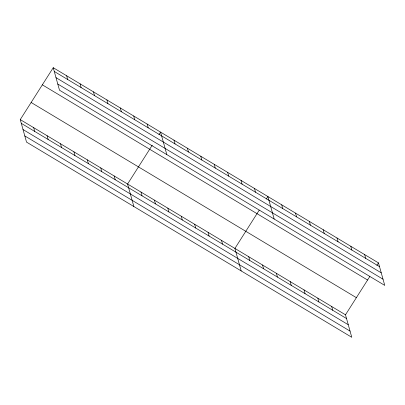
<?xml version="1.0" encoding="UTF-8"?>
<svg xmlns="http://www.w3.org/2000/svg" width="405" height="405" viewBox="0 0 405 405"><rect width="100%" height="100%" fill="white"/><g stroke="black" fill="none" stroke-linecap="round" stroke-linejoin="round"><path stroke-width="0.61" d="M20.25 119.607L345.49 314.796L351.773 337.294L26.533 142.109L20.25 119.607L53.227 67.706L378.467 262.891L384.75 285.393L59.51 90.204L53.227 67.706M152.234 145.213L127.58 184.022L133.863 206.52M158.957 134.637L160.557 132.116L166.84 154.614M259.246 210.129L234.91 248.432L241.193 270.93M266.287 199.047L267.887 196.526L274.17 219.029M345.49 314.796L369.826 276.493M376.868 265.412L378.467 262.891M54.275 71.457L379.515 266.642M56.001 77.644L381.242 272.828M57.778 84.017L383.024 279.207M42.343 84.832L367.588 280.022M31.134 102.48L356.375 297.67M21.298 123.358L346.538 318.548M23.024 129.544L348.265 324.734M24.806 135.923L350.047 331.108M364.647 254.598L365.695 258.349M350.821 246.301L351.869 250.052M337 238.003L338.048 241.755M323.175 229.711L324.223 233.462M309.354 221.413L310.402 225.165M331.67 306.499L332.718 310.25M295.534 213.121L296.576 216.872M317.844 298.207L318.892 301.958M281.708 204.824L282.756 208.575M304.023 289.909L305.071 293.66M290.203 281.612L291.246 285.363M254.472 188.477L255.514 192.228M276.377 273.319L277.425 277.071M241.051 180.427L242.099 184.174M262.556 265.022L263.604 268.773M227.635 172.373L228.683 176.124M248.731 256.729L249.779 260.481M214.22 164.324L215.268 168.075M200.804 156.269L201.852 160.021M221.494 240.383L222.542 244.134M187.388 148.22L188.436 151.971M208.079 232.328L209.127 236.08M173.973 140.165L175.021 143.917M194.663 224.279L195.706 228.03M181.243 216.224L182.29 219.976M147.142 124.067L148.19 127.818M167.827 208.175L168.875 211.926M133.726 116.012L134.769 119.764M154.411 200.121L155.459 203.872M120.305 107.963L121.353 111.714M140.996 192.071L142.044 195.823M106.89 99.908L107.938 103.66M93.474 91.859L94.522 95.61M114.164 175.967L115.212 179.719M80.058 83.805L81.106 87.556M100.749 167.918L101.797 171.669M66.643 75.755L67.691 79.507M87.333 159.864L88.376 163.615M73.912 151.814L74.96 155.566M60.497 143.765L61.545 147.511M47.081 135.71L48.129 139.462M33.666 127.661L34.714 131.412"/></g></svg>
